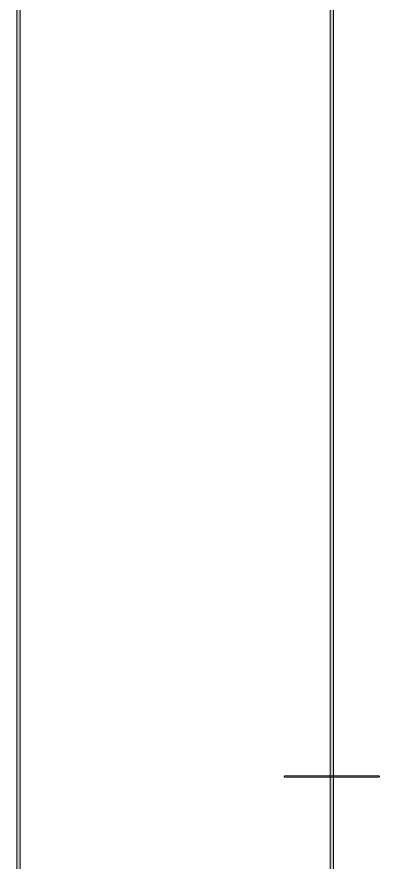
# Model space of a CAD drawing. Header units: inches. Extents: x 0.54 to 10.46, y 0.74 to 7.76.
# Drawn here: x 0.535 to 0.938, y 4.159 to 5.059 of the extents above; entities that cross this region are included whole.
import ezdxf

# ---------------------------------------------------------------- set-up
doc = ezdxf.new("R2010")
doc.units = ezdxf.units.IN
doc.header["$MEASUREMENT"] = 0
doc.layers.add('BG', color=7, linetype='Continuous')

# ---------------------------------------------------------------- blocks, each defined once
blk = doc.blocks.new('block 3')
at = {"layer": 'BG', "true_color": 0xffffff}
h = blk.add_hatch(color=7, dxfattribs=at)
h.dxf.hatch_style = 2
edge = h.paths.add_edge_path()
edge.add_spline(control_points=[(10.29599, 0.90612), (10.29599, 0.90612), (0.87112, 0.90612), (0.87112, 0.90612), (0.87016, 0.90612), (0.86938, 0.90689), (0.86938, 0.90785), (0.86938, 0.90785), (0.86938, 7.59215), (0.86938, 7.59215), (0.86938, 7.59311), (0.87016, 7.59389), (0.87112, 7.59389), (0.87112, 7.59389), (10.29599, 7.59389), (10.29599, 7.59389), (10.29696, 7.59389), (10.29773, 7.59311), (10.29773, 7.59215), (10.29773, 7.59215), (10.29773, 0.90785), (10.29773, 0.90785), (10.29773, 0.90689), (10.29696, 0.90612), (10.29599, 0.90612)], knot_values=[0, 0, 0, 0, 1, 1, 1, 2, 2, 2, 3, 3, 3, 4, 4, 4, 5, 5, 5, 6, 6, 6, 7, 7, 7, 8, 8, 8, 8], degree=3, periodic=1)
h.paths.add_polyline_path([(0.87286, 0.90959), (10.29426, 0.90959), (10.29426, 7.59042), (0.87286, 7.59042)])
at = {"layer": 'BG', "lineweight": 0}
blk.add_lwpolyline([(0.87286, 0.90959), (10.29426, 0.90959), (10.29426, 7.59042), (0.87286, 7.59042), (0.87286, 0.90959)], dxfattribs=at)
blk.add_open_spline([(10.29599, 0.90612), (10.29599, 0.90612), (0.87112, 0.90612), (0.87112, 0.90612), (0.87016, 0.90612), (0.86938, 0.90689), (0.86938, 0.90785), (0.86938, 0.90785), (0.86938, 7.59215), (0.86938, 7.59215), (0.86938, 7.59311), (0.87016, 7.59389), (0.87112, 7.59389), (0.87112, 7.59389), (10.29599, 7.59389), (10.29599, 7.59389), (10.29696, 7.59389), (10.29773, 7.59311), (10.29773, 7.59215), (10.29773, 7.59215), (10.29773, 0.90785), (10.29773, 0.90785), (10.29773, 0.90689), (10.29696, 0.90612), (10.29599, 0.90612)], degree=3, knots=[0, 0, 0, 0, 1, 1, 1, 2, 2, 2, 3, 3, 3, 4, 4, 4, 5, 5, 5, 6, 6, 6, 7, 7, 7, 8, 8, 8, 8], dxfattribs=at)
blk = doc.blocks.new('block 2')
at = {"layer": 'BG'}
blk.add_blockref('block 3', (0, 0), dxfattribs=at)
blk = doc.blocks.new('block 11')
at = {"layer": 'BG', "true_color": 0xffffff}
h = blk.add_hatch(color=7, dxfattribs=at)
h.dxf.hatch_style = 2
edge = h.paths.add_edge_path()
edge.add_spline(control_points=[(0.92125, 4.24931), (0.92125, 4.24931), (0.82099, 4.24931), (0.82099, 4.24931), (0.8206, 4.24931), (0.8203, 4.24962), (0.8203, 4.25), (0.8203, 4.25039), (0.8206, 4.2507), (0.82099, 4.2507), (0.82099, 4.2507), (0.92125, 4.2507), (0.92125, 4.2507), (0.92164, 4.2507), (0.92194, 4.25039), (0.92194, 4.25), (0.92194, 4.24962), (0.92164, 4.24931), (0.92125, 4.24931)], knot_values=[0, 0, 0, 0, 1, 1, 1, 2, 2, 2, 3, 3, 3, 4, 4, 4, 5, 5, 5, 6, 6, 6, 6], degree=3, periodic=1)
at = {"layer": 'BG', "lineweight": 0}
blk.add_open_spline([(0.92125, 4.24931), (0.92125, 4.24931), (0.82099, 4.24931), (0.82099, 4.24931), (0.8206, 4.24931), (0.8203, 4.24962), (0.8203, 4.25), (0.8203, 4.25039), (0.8206, 4.2507), (0.82099, 4.2507), (0.82099, 4.2507), (0.92125, 4.2507), (0.92125, 4.2507), (0.92164, 4.2507), (0.92194, 4.25039), (0.92194, 4.25), (0.92194, 4.24962), (0.92164, 4.24931), (0.92125, 4.24931)], degree=3, knots=[0, 0, 0, 0, 1, 1, 1, 2, 2, 2, 3, 3, 3, 4, 4, 4, 5, 5, 5, 6, 6, 6, 6], dxfattribs=at)
blk = doc.blocks.new('block 10')
at = {"layer": 'BG'}
blk.add_blockref('block 11', (0, 0), dxfattribs=at)
blk = doc.blocks.new('block 69')
at = {"layer": 'BG', "true_color": 0xffffff}
h = blk.add_hatch(color=7, dxfattribs=at)
h.dxf.hatch_style = 2
edge = h.paths.add_edge_path()
edge.add_spline(control_points=[(10.46309, 0.739), (10.46309, 0.739), (0.53691, 0.739), (0.53691, 0.739), (0.53595, 0.739), (0.53517, 0.73978), (0.53517, 0.74074), (0.53517, 0.74074), (0.53517, 7.75926), (0.53517, 7.75926), (0.53517, 7.76022), (0.53595, 7.761), (0.53691, 7.761), (0.53691, 7.761), (10.46309, 7.761), (10.46309, 7.761), (10.46406, 7.761), (10.46483, 7.76022), (10.46483, 7.75926), (10.46483, 7.75926), (10.46483, 0.74074), (10.46483, 0.74074), (10.46483, 0.73978), (10.46406, 0.739), (10.46309, 0.739)], knot_values=[0, 0, 0, 0, 1, 1, 1, 2, 2, 2, 3, 3, 3, 4, 4, 4, 5, 5, 5, 6, 6, 6, 7, 7, 7, 8, 8, 8, 8], degree=3, periodic=1)
h.paths.add_polyline_path([(0.53864, 0.74248), (10.46136, 0.74248), (10.46136, 7.75752), (0.53864, 7.75752)])
at = {"layer": 'BG', "lineweight": 0}
blk.add_lwpolyline([(0.53864, 0.74248), (10.46136, 0.74248), (10.46136, 7.75752), (0.53864, 7.75752), (0.53864, 0.74248)], dxfattribs=at)
blk.add_open_spline([(10.46309, 0.739), (10.46309, 0.739), (0.53691, 0.739), (0.53691, 0.739), (0.53595, 0.739), (0.53517, 0.73978), (0.53517, 0.74074), (0.53517, 0.74074), (0.53517, 7.75926), (0.53517, 7.75926), (0.53517, 7.76022), (0.53595, 7.761), (0.53691, 7.761), (0.53691, 7.761), (10.46309, 7.761), (10.46309, 7.761), (10.46406, 7.761), (10.46483, 7.76022), (10.46483, 7.75926), (10.46483, 7.75926), (10.46483, 0.74074), (10.46483, 0.74074), (10.46483, 0.73978), (10.46406, 0.739), (10.46309, 0.739)], degree=3, knots=[0, 0, 0, 0, 1, 1, 1, 2, 2, 2, 3, 3, 3, 4, 4, 4, 5, 5, 5, 6, 6, 6, 7, 7, 7, 8, 8, 8, 8], dxfattribs=at)
blk = doc.blocks.new('block 68')
at = {"layer": 'BG'}
blk.add_blockref('block 69', (0, 0), dxfattribs=at)

msp = doc.modelspace()

# ---------------------------------------------------------------- block references
at = {"layer": 'BG'}
for name in ['block 68', 'block 2', 'block 10']:
    msp.add_blockref(name, (0, 0), dxfattribs=at)

doc.saveas('drawing.dxf')
